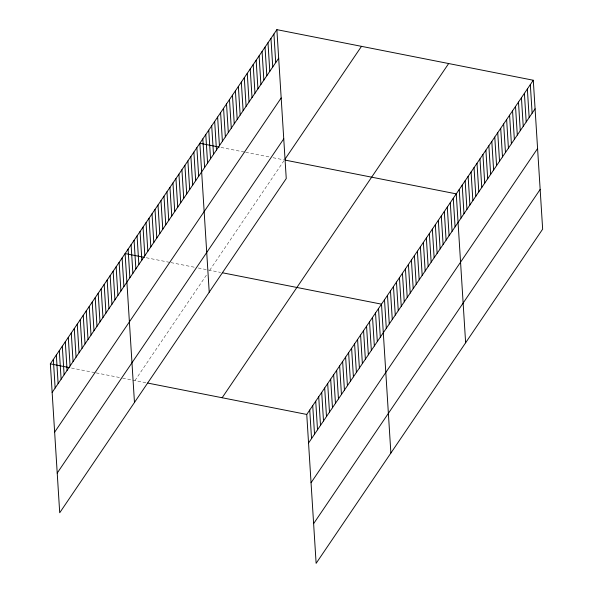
<?xml version="1.0" encoding="UTF-8"?>
<svg xmlns="http://www.w3.org/2000/svg" width="593" height="593" viewBox="0 0 593 593"><rect width="100%" height="100%" fill="white"/><g stroke="black" fill="none" stroke-linecap="round" stroke-linejoin="round"><path stroke-width="0.44" stroke-dasharray="2.96 2.22" d="M134.959 380.55L206.727 274.67M209.714 270.26L283.973 160.71M221.011 147.449L244.813 152.149M245.695 152.319L269.489 157.019M273.017 157.716L283.595 159.799M146.256 257.74L170.05 262.432M170.932 262.61L194.734 267.302M198.255 267.999L220.611 272.409M71.494 368.031L95.295 372.723M96.177 372.893L120.853 377.763M122.618 378.112L145.856 382.7"/><path stroke-width="0.89" d="M276.879 29.65L286.249 178.56L59.715 512.76L50.346 363.857L276.879 29.65L533.285 80.24L542.654 229.143L316.121 563.35L306.751 414.44L533.285 80.24M52.14 392.44L278.68 58.24M54.638 432.149L281.178 97.941M57.217 473.058L283.75 138.851M284.966 159.243L361.493 46.343M222.138 397.747L448.671 63.54M308.545 443.03L535.086 108.823M311.051 482.739L537.584 148.532M313.623 523.641L540.156 189.441M219.247 147.108L199.856 143.276L209.225 292.186M285.381 160.154L456.262 193.867L465.631 342.776M144.492 257.392L125.101 253.567L134.47 402.477M222.427 272.773L381.507 304.157L390.876 453.059M50.346 363.857L69.737 367.682M147.672 383.056L306.751 414.44M530.327 84.606L532.121 113.196M527.362 88.98L529.164 117.57M524.397 93.346L526.199 121.936M521.44 97.719L523.234 126.309M518.475 102.092L520.276 130.675M515.517 106.458L517.311 135.048M512.552 110.832L514.353 139.422M509.587 115.198L511.388 143.788M506.63 119.571L508.423 148.161M503.665 123.944L505.466 152.527M500.7 128.31L502.501 156.9M497.742 132.684L499.536 161.266M494.777 137.05L496.578 165.64M491.812 141.423L493.613 170.013M488.854 145.796L490.648 174.379M485.889 150.162L487.691 178.752M482.924 154.536L484.726 183.118M479.967 158.902L481.761 187.492M477.002 163.275L478.803 191.865M474.037 167.641L475.838 196.231M471.079 172.014L472.873 200.604M468.114 176.388L469.915 204.97M465.149 180.754L466.95 209.344M462.192 185.127L463.985 213.717M459.227 189.493L461.028 218.083M453.274 198.277L455.076 226.867M450.287 202.687L452.081 231.277M447.292 207.098L449.094 235.688M444.305 211.516L446.099 240.098M441.311 215.926L443.112 244.516M438.323 220.337L440.125 248.927M435.336 224.747L437.13 253.337M432.341 229.157L434.143 257.747M429.354 233.568L431.148 262.158M426.36 237.978L428.161 266.568M423.372 242.396L425.174 270.979M420.385 246.807L422.179 275.397M417.39 251.217L419.192 279.807M414.403 255.627L416.197 284.217M411.409 260.038L413.21 288.628M408.421 264.448L410.223 293.038M405.427 268.859L407.228 297.449M402.439 273.277L404.241 301.859M399.452 277.687L401.246 306.277M396.458 282.098L398.259 310.688M393.47 286.508L395.264 315.098M390.476 290.918L392.277 319.508M387.488 295.329L389.29 323.919M384.501 299.739L386.295 328.329M378.519 308.568L380.313 337.158M375.525 312.978L377.326 341.568M372.537 317.388L374.339 345.978M369.55 321.799L371.344 350.389M366.556 326.209L368.357 354.799M363.568 330.62L365.362 359.21M360.574 335.038L362.375 363.62M357.586 339.448L359.388 368.038M354.592 343.858L356.393 372.448M351.605 348.269L353.406 376.859M348.617 352.679L350.411 381.269M345.623 357.09L347.424 385.68M342.635 361.508L344.429 390.09M339.641 365.918L341.442 394.501M336.654 370.329L338.455 398.919M333.666 374.739L335.46 403.329M330.672 379.149L332.473 407.739M327.684 383.56L329.478 412.15M324.69 387.97L326.491 416.56M321.702 392.388L323.504 420.971M318.715 396.799L320.509 425.381M315.721 401.209L317.522 429.799M312.733 405.619L314.527 434.209M309.739 410.03L311.54 438.62M273.922 34.023L275.715 62.606M270.957 38.389L272.758 66.979M267.992 42.763L269.793 71.353M265.034 47.129L266.828 75.719M262.069 51.502L263.87 80.092M259.104 55.875L260.905 84.458M256.146 60.241L257.94 88.831M253.181 64.615L254.983 93.197M250.216 68.981L252.018 97.571M247.259 73.354L249.053 101.944M244.294 77.727L246.095 106.31M241.329 82.093L243.13 110.683M238.371 86.467L240.165 115.049M235.406 90.833L237.207 119.423M232.449 95.206L234.242 123.796M229.484 99.58L231.277 128.162M226.519 103.945L228.32 132.536M223.561 108.319L225.355 136.901M220.596 112.685L222.397 141.275M217.631 117.058L219.432 145.648M214.673 121.424L216.467 150.014M211.708 125.798L213.51 154.388M208.743 130.171L210.545 158.754M205.786 134.537L207.58 163.127M202.821 138.91L204.622 167.5M196.869 147.694L198.67 176.277M193.881 152.104L195.675 180.687M190.887 156.515L192.688 185.105M187.899 160.925L189.693 189.515M184.905 165.336L186.706 193.926M181.918 169.746L183.719 198.336M178.923 174.157L180.724 202.747M175.936 178.575L177.737 207.157M172.948 182.985L174.742 211.568M169.954 187.395L171.755 215.985M166.967 191.806L168.76 220.396M163.972 196.216L165.773 224.806M160.985 200.627L162.786 229.217M157.997 205.037L159.791 233.627M155.003 209.455L156.804 238.038M152.016 213.865L153.809 242.448M149.021 218.276L150.822 246.866M146.034 222.686L147.835 251.276M143.039 227.097L144.84 255.687M140.052 231.507L141.853 260.097M137.065 235.918L138.858 264.508M134.07 240.335L135.871 268.918M131.083 244.746L132.876 273.329M128.088 249.156L129.889 277.746M122.114 257.977L123.907 286.567M119.119 262.388L120.92 290.978M116.132 266.798L117.925 295.388M113.137 271.216L114.938 299.799M110.15 275.626L111.951 304.209M107.163 280.037L108.956 308.627M104.168 284.447L105.969 313.037M101.181 288.858L102.974 317.448M98.186 293.268L99.987 321.858M95.199 297.679L97 326.269M92.204 302.096L94.005 330.679M89.217 306.507L91.018 335.089M86.23 310.917L88.023 339.507M83.235 315.328L85.036 343.918M80.248 319.738L82.042 348.328M77.253 324.149L79.054 352.739M74.266 328.559L76.067 357.149M71.279 332.977L73.072 361.56M68.284 337.387L70.085 365.97M65.297 341.798L67.091 370.388M62.302 346.208L64.103 374.798M59.315 350.619L61.116 379.209M56.328 355.029L58.121 383.619M53.333 359.44L55.134 388.03"/></g></svg>
